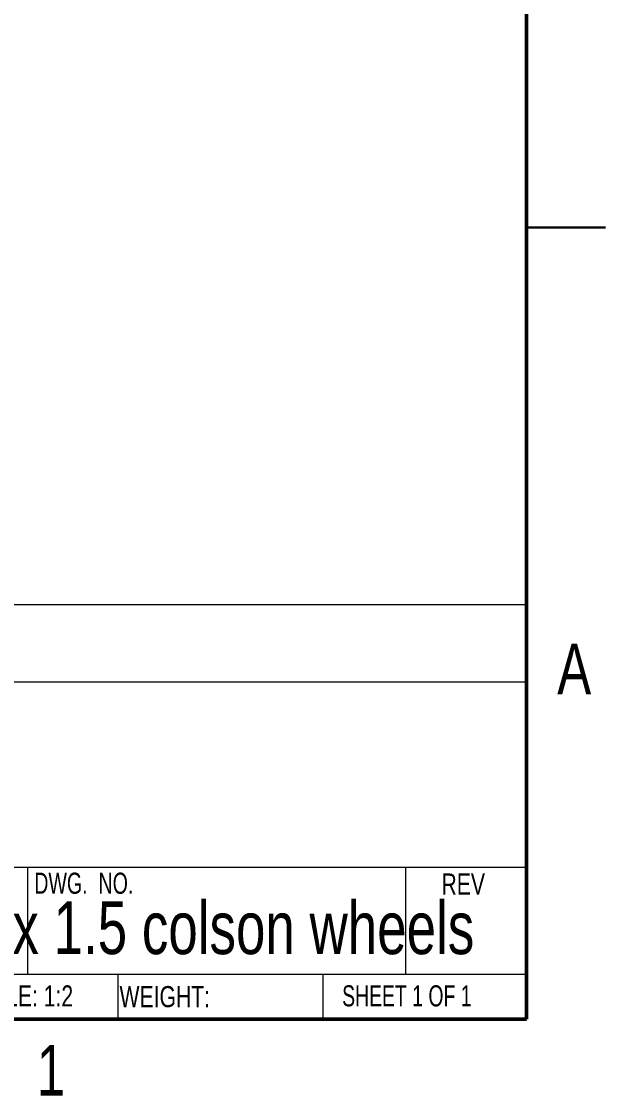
# Model space of a CAD drawing. Header units: inches. Extents: x 0 to 10.9, y 0 to 8.4.
# Drawn here: x 8.11 to 10.88, y 0.14 to 5.23 of the extents above; entities that cross this region are included whole.
import ezdxf

# ---------------------------------------------------------------- set-up
doc = ezdxf.new("R2010")
doc.units = ezdxf.units.IN
doc.header["$MEASUREMENT"] = 0
doc.styles.add('SLDTEXTSTYLE0', font='TXT', dxfattribs={"width": 0.75})
doc.styles.add('SLDTEXTSTYLE1', font='TXT', dxfattribs={"width": 0.6875})
doc.styles.add('SLDTEXTSTYLE2', font='TXT', dxfattribs={"width": 0.694444})

msp = doc.modelspace()

# ---------------------------------------------------------------- linework, layer by layer
at = {"color": 7, "linetype": 'Continuous', "lineweight": 50}
for p, q in [((10.5, 8), (10.5, 0.5)), ((10.5, 0.5), (0.5, 0.5))]:
    msp.add_line(p, q, dxfattribs=at)
at = {"color": 7, "linetype": 'Continuous', "lineweight": 25}
for p, q in [((10.875, 4.25), (10.5, 4.25)), ((10.5, 4.25), (10.875, 4.25))]:
    msp.add_line(p, q, dxfattribs=at)
at = {"color": 7, "linetype": 'Continuous', "lineweight": 18}
for p, q in [((2.6911, 2.4643), (10.5, 2.4643)), ((7.7413, 2.0972), (10.5, 2.0972)), ((7.7413, 1.2199), (10.5, 1.2199)), ((8.1368, 1.2199), (8.1368, 0.7129)), ((9.9281, 1.2199), (9.9281, 0.7129)), ((7.7413, 0.7129), (10.5, 0.7129)), ((8.5644, 0.7129), (8.5644, 0.5)), ((9.5363, 0.7129), (9.5363, 0.5))]:
    msp.add_line(p, q, dxfattribs=at)

# ---------------------------------------------------------------- texts
at = {"color": 7, "linetype": 'Continuous', "lineweight": 0}
for s, insert, char_height, attachment_point, style in [('A', (10.7266, 2.2789), 0.24, 2, 'SLDTEXTSTYLE0'), ('DWG.  NO.', (8.1685, 1.1938), 0.1, 1, 'SLDTEXTSTYLE2'), ('REV', (10.0978, 1.1899), 0.1, 1, 'SLDTEXTSTYLE0'), ('4 x 1.5 colson wheels', (9.0545, 1.058), 0.25, 2, 'SLDTEXTSTYLE0'), ('SCALE: 1:2', (7.8287, 0.66), 0.1, 1, 'SLDTEXTSTYLE0'), ('SHEET 1 OF 1', (9.6272, 0.6604), 0.1, 1, 'SLDTEXTSTYLE1'), ('WEIGHT:', (8.5724, 0.6566), 0.1, 1, 'SLDTEXTSTYLE0'), ('1', (8.2476, 0.3783), 0.24, 2, 'SLDTEXTSTYLE0')]:
    msp.add_mtext(s, dxfattribs=dict(at, insert=insert, char_height=char_height, attachment_point=attachment_point, style=style))

doc.saveas('drawing.dxf')
